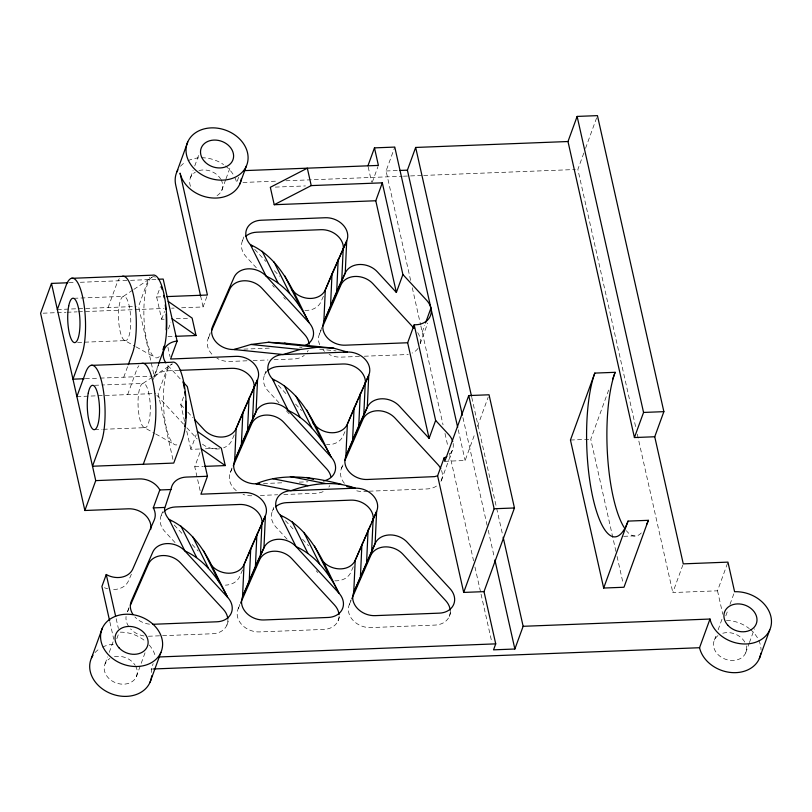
<?xml version="1.0" encoding="UTF-8"?>
<svg xmlns="http://www.w3.org/2000/svg" width="812" height="812" viewBox="0 0 812 812"><rect width="100%" height="100%" fill="white"/><g stroke="black" fill="none" stroke-linecap="round" stroke-linejoin="round"><path stroke-width="0.61" stroke-dasharray="4.06 3.04" d="M108.118 307.545L116.816 283.642A42.275 11.591 87.8 0 1 119.334 278.638M190.556 177.463L193.063 170.571M194.738 165.973L198.92 154.483M123.749 377.194L127.89 365.816M164.105 319.207L161.659 319.299L156.655 296.989L160.329 286.9M127.657 394.612L136.355 370.708A42.275 11.591 87.8 0 1 138.872 365.704M161.659 319.299L164.521 311.453M168.429 328.87L170.875 322.141M158.35 364.629L154.209 376.017L138.578 306.357L147.276 282.454A42.275 11.591 87.8 0 1 149.794 277.46M221.818 190.302L225.584 179.959M226.01 178.813L230.608 166.166M153.336 379.387L158.776 364.446M238.626 177.27L236.657 182.7A31.698 25.314 20 0 0 234.658 177.067M181.665 307.789L203.081 306.956L207.425 295.01M184.598 421.479L180.792 404.508L183.644 396.672M242.483 240.758L244.463 235.328M211.851 354.144A19.285 15.398 20 0 1 208.288 338.259L210.267 332.829M105.083 663.83L107.59 656.938M109.265 652.341L113.863 639.694M161.202 515.539L163.293 509.784M116.837 638.699L119.202 632.172M128.976 607.599L126.997 613.03L128.946 608.584M199.387 449.016L190.85 449.351L196.159 434.785M200.117 490.61L194.758 466.768L200.067 452.193M136.355 676.67L145.551 651.386M151.682 672.478A31.698 25.314 20 0 0 151.184 669.068L153.163 663.627M264.539 375.063L266.113 370.719M236.262 490.651A19.285 15.398 20 0 1 230.334 472.564L232.313 467.123M372.282 182.223L377.996 166.541M319.684 344.724A19.285 15.398 20 0 1 319.481 333.935L321.856 327.409M410.639 280.414L386.076 170.987L394.774 147.084M226.863 625.179L228.842 619.739M272.396 511.205L273.979 506.861M339.081 616.491A19.285 15.398 20 0 1 323.795 629.422L259.596 631.919A19.285 15.398 20 0 1 238.19 608.706L239.773 604.361M344.4 483.333A19.285 15.398 20 0 1 341.527 468.23L343.111 463.885M422.22 332.057L424.706 325.226M420.19 343.77L427.711 323.085M338.056 620.845L340.431 614.329M450.295 611.253A19.285 15.398 20 0 1 434.988 625.088L370.79 627.585A19.285 15.398 20 0 1 349.393 604.382L350.977 600.027M441.393 480.369L452.274 450.498M444.814 461.307L465.124 460.516L474.949 433.517M477.517 426.473L488.195 397.129M583.818 153.052L577.86 169.414L635.897 427.995M585.523 148.373L597.439 115.629M449.259 616.521L451.239 611.091M615.953 551.48L590.76 439.241L609.142 388.745M727.532 563.274L717.514 590.811L672.823 592.547L682.851 565.01M714.377 640.12L716.468 634.375M718.143 629.787L722.731 617.171M725.827 615.821L727.907 610.086M729.998 604.351L734.596 591.725M745.649 652.949L748.989 643.774M749.405 642.627L754.419 628.853M208.288 338.259L210.237 333.813M131.382 574.246L128.469 580.925A19.285 15.398 20 0 1 112.026 589.471M234.232 434.887L231.806 440.449A19.285 15.398 20 0 1 223.655 447.808M230.334 472.564L232.283 468.118M323.389 296.258L320.953 301.82A19.285 15.398 20 0 1 304.51 310.367M319.481 333.935L321.917 328.373M242.585 569.922L239.662 576.591A19.285 15.398 20 0 1 225.401 585.158M238.19 608.706L240.139 604.26M344.948 431.669L342.999 436.115A19.285 15.398 20 0 1 326.556 444.661M341.527 468.23L342.989 464.9M353.291 566.705L350.865 572.267A19.285 15.398 20 0 1 334.412 580.813M349.393 604.382L351.342 599.936M132.813 290.077L123.363 296.36L73.821 298.288M133.868 289.377L152.768 276.821A40.61 11.135 87.8 0 1 155.691 277.379M152.351 377.144L142.902 383.426L102.028 385.01M153.407 376.443L172.306 363.888A40.61 11.135 87.8 0 0 163.882 411.024A40.61 11.135 87.8 0 0 178.833 443.636M386.076 170.987L397.362 170.55M242.971 182.456L278.354 181.076M285.936 180.782L402.204 176.255M403.462 176.204L422.423 175.463M423.681 175.422L575.332 169.515M275.339 187.105L305.434 185.928M69.05 282.718L75.323 282.474M80.347 282.282L129.291 280.373M130.549 280.323L156.909 279.298M156.655 296.989L162.847 296.745M57.337 309.524L136.142 306.459M43.117 313.188L65.792 312.305M67.051 312.255L77.13 311.859M78.388 311.818L133.807 309.656M135.066 309.605L164.034 308.479M171.596 308.184L174.113 308.083M176.285 318.73L188.475 318.253M168.013 336.615L174.103 336.381M77.597 342.461L125.901 340.573M243.915 349.13L269.838 348.125M246.97 360.792L229.684 361.472A19.285 15.398 20 0 1 216.936 358.214M253.141 360.558L267.96 359.98M274.131 359.736L293.883 358.965A19.285 15.398 20 0 0 304.246 355.392M359.401 356.417L340.878 357.138A19.285 15.398 20 0 1 329.114 354.428M364.344 356.224L405.087 354.641A19.285 15.398 20 0 0 408.243 354.276M178.721 370.384L167.607 370.82A19.285 15.398 20 0 0 153.732 378.585M85.351 378.697L98.973 378.159M100.211 378.118L151.773 376.108M94.598 385.304L100.789 385.061M76.876 396.591L155.681 393.515M94.669 429.619L102.099 429.325M103.337 429.284L145.439 427.64M205.477 448.782L217.657 448.305M570.45 440.033L590.76 439.241M194.758 466.768L203.294 466.433M263.494 483.526L284.484 482.714M299.293 482.135L307.941 481.8M260.378 495.432L277.663 494.762M283.835 494.518L315.929 493.27A19.285 15.398 20 0 0 323.876 491.26M367.866 491.25L362.934 491.443A19.285 15.398 20 0 1 354.235 490.072M369.105 491.199L427.132 488.946A19.285 15.398 20 0 0 437.495 485.363M623.728 536.316L636.872 535.798M148.393 636.243L212.592 633.746A19.285 15.398 20 0 0 227.898 619.901M151.184 669.068L153.712 668.966M299.496 347.15L302.013 347.404M319.644 349.211L336.016 350.885M124.297 340.269A22.188 6.08 87.8 0 0 130.103 311.077A22.188 6.08 87.8 0 0 119.486 304.053A22.188 6.08 87.8 0 0 124.297 340.269L135.086 346.308M136.162 346.917L154.493 357.178M143.846 427.335A22.188 6.08 87.8 0 0 149.641 398.144A22.188 6.08 87.8 0 0 139.025 391.12A22.188 6.08 87.8 0 0 143.846 427.335L154.625 433.375M155.701 433.973L174.032 444.245M254.684 249.335L265.808 261.403M274.375 270.69L279.511 276.263M256.328 267.787L246.056 256.653A19.285 15.398 20 0 1 243.833 238.423M272.588 285.428L274.304 287.286M283.713 297.496L285.428 299.354M278.333 385.375L287.57 395.393M295.568 404.061L301.556 410.567M279.023 402.793L268.102 390.948A19.285 15.398 20 0 1 267.057 371.317M286.433 410.831L289.498 414.161M167.779 365.4L182.061 380.879M180.792 404.508L184.365 408.395M187.785 412.11L192.921 417.672M285.448 520.715L293.152 529.069M302.572 539.28L308.56 545.776M156.909 395.282L183.441 424.057M186.861 427.772L197.133 438.916M287.093 539.168L275.958 527.1A19.285 15.398 20 0 1 273.735 508.87M316.193 570.734L317.908 572.582M174.255 525.039L182.812 534.326M192.231 544.537L198.219 551.033M175.037 542.568L164.765 531.424A19.285 15.398 20 0 1 163.719 511.793M717.514 590.811L722.771 614.248M637.288 434.187L672.823 592.547M617.059 556.413L623.149 583.554M471.762 397.393L502.313 533.504M462.941 417.632L487.098 525.283M488.215 530.226L494.325 557.448M458.232 429.802L465.124 460.516M412.293 287.793L420.565 324.678M420.839 325.906L443.037 424.798M444.986 433.456L448.031 447.057M449.422 453.238L473.569 560.818M474.949 566.999L480.785 592.963M481.059 594.201L491.879 642.424M368.201 166.978L371.612 182.172M200.594 295.883L203.081 306.956M167.942 347.282L170.053 356.681M186.77 431.172L190.85 449.351M172.926 459.409L158.117 393.424L166.815 369.521A42.275 11.591 87.8 0 1 169.332 364.517M116.177 618.683L118.379 628.498M109.894 622.043L113.751 639.227M746.258 645.905A16.91 13.499 20 0 1 725.289 659.182A16.91 13.499 20 0 1 718.133 635.481M722.792 633.238A16.91 13.499 20 0 1 744.898 642.312M135.604 666.033A16.91 13.499 20 0 1 129.209 683.125A16.91 13.499 20 0 1 107.316 676.711A16.91 13.499 20 0 1 109.884 658.502M114.472 656.715A16.91 13.499 20 0 1 135.096 665.18M726.435 620.398A31.698 25.314 20 0 1 749.273 628.589M750.176 629.32A31.698 25.314 20 0 1 761.037 649.904M95.024 652.615A31.698 25.314 20 0 1 100.404 648.22M102.525 647.083A31.698 25.314 20 0 1 114.857 644.129M180.497 166.257A31.698 25.314 20 0 1 185.877 161.852M187.998 160.715A31.698 25.314 20 0 1 200.331 157.761M201.457 157.741A31.698 25.314 20 0 1 223.584 164.572M225.452 165.942A31.698 25.314 20 0 1 234.1 175.981M221.077 179.665A16.91 13.499 20 0 1 214.368 196.869M190.485 186.334A16.91 13.499 20 0 1 195.357 172.134M198.96 170.591A16.91 13.499 20 0 1 220.57 178.813M120.338 632.152A31.698 25.314 20 0 1 146.099 641.835M149.256 645.032A31.698 25.314 20 0 1 155.528 657.111M641.307 532.936A89.827 24.624 87.8 0 1 626.377 530.703M159.294 356.58A40.61 11.135 87.8 0 1 144.495 325.693A40.61 11.135 87.8 0 1 151.824 277.247M453.147 443.372A19.285 15.398 20 0 1 449.087 454.882M308.154 350.398A19.285 15.398 20 0 1 307.312 351.992M418.007 348.409A19.285 15.398 20 0 1 412.131 353.058M417.713 332.636A19.285 15.398 20 0 1 420.149 343.506M324.577 351.322A19.285 15.398 20 0 1 323.054 349.82M219.666 448.823A19.285 15.398 20 0 1 202.066 443.89M441.555 470.493A19.285 15.398 20 0 1 440.053 482.714M329.814 485.505A19.285 15.398 20 0 1 328.86 487.048M251.73 495.767A19.285 15.398 20 0 1 243.032 494.406M144.028 635.979A19.285 15.398 20 0 1 130.559 628.924M128.631 626.468A19.285 15.398 20 0 1 126.053 616.491M149.479 624.174A19.285 15.398 20 0 1 134.914 616.968M107.651 588.781A19.285 15.398 20 0 1 104.454 587.726"/><path stroke-width="1.22" d="M371.744 522.512L376.616 511.398L355.209 560.31L353.738 592.425L375.144 543.512A19.285 15.398 20 0 1 407.238 542.264L450.041 588.68A19.285 15.398 20 0 1 439.343 613.141L375.144 615.638A19.285 15.398 20 0 1 353.738 592.425L375.144 543.512L376.616 511.398A19.285 15.398 20 0 0 355.209 488.185L291.011 490.681L256.084 483.82A19.285 15.398 20 0 1 234.688 460.607L241.387 444.529L242.859 412.415L257.556 379.58A19.285 15.398 20 0 0 236.16 356.366L170.581 359.026L177.107 341.101L163.182 279.054L158.157 279.247M241.387 444.529L247.558 430.177L249.03 398.063M247.558 430.177L252.613 418.88L254.085 386.766M346.785 486.53L355.209 488.185C334.463 480.379 311.453 483.363 291.011 490.681A19.285 15.398 20 0 0 280.313 515.143C311.859 529.363 324.069 564.482 338.848 593.004A19.285 15.398 20 0 1 328.139 617.465L263.941 619.962A19.285 15.398 20 0 1 242.544 596.759L249.254 580.671L250.725 548.567L265.412 515.721A19.285 15.398 20 0 0 244.016 492.519L200.919 494.193L207.446 476.268L187.318 386.583L182.893 381.792M249.254 580.671L255.425 566.319L256.886 534.205M255.425 566.319L260.479 555.022L261.941 522.908M311.229 185.593L307.322 168.185L270.325 187.298L274.233 204.715L311.229 185.593L382.31 182.832L402.894 274.527L426.655 300.298A19.285 15.398 20 0 1 415.957 324.759L414.181 324.83L407.654 342.755L345.232 345.191A19.285 15.398 20 0 1 323.836 321.978L330.545 305.901L332.007 273.786L346.704 240.951A19.285 15.398 20 0 0 325.307 217.738L261.109 220.235A19.285 15.398 20 0 0 250.4 244.696L266.133 276.141L308.936 322.557A19.285 15.398 20 0 1 305.282 345.435M330.545 305.901L336.706 291.549L338.178 259.434M336.706 291.549L341.761 280.252L343.232 248.137M446.793 456.577A19.285 15.398 20 0 1 444.134 457.856L437.607 475.781L434.643 476.624L367.278 479.486A19.285 15.398 20 0 1 345.882 456.283L352.591 440.205L354.062 408.091L368.749 375.245A19.285 15.398 20 0 0 347.353 352.043L333.702 348.186L284.586 343.161L268.315 342.288L250.918 344.471L234.039 349.515A19.285 15.398 20 0 1 212.632 326.302L234.039 277.389A19.285 15.398 20 0 1 266.133 276.141C285.986 285.134 299.537 303.485 308.936 322.557C294.157 294.035 281.947 258.916 250.4 244.696L252.116 246.554M352.591 440.205L358.762 425.843L360.223 393.729M358.762 425.843L363.817 414.546L365.278 382.432M360.447 576.347L361.919 544.233M366.618 561.995L368.09 529.881M371.673 550.698L373.144 518.584M207.446 476.268L186.344 477.08A19.285 15.398 20 0 0 171.271 488.215L164.511 508.85A19.285 15.398 20 0 0 169.119 519.467L184.852 550.912L227.644 597.338A19.285 15.398 20 0 1 216.946 621.789L152.747 624.296M67.792 282.769L51.481 283.408L40.6 313.28L84.864 510.494L128.469 508.799A19.285 15.398 20 0 1 148.231 518.574L149.672 521.213A19.285 15.398 20 0 1 150.667 529.444M57.337 309.524L66.036 285.621A42.275 11.591 87.8 0 1 82.56 296.542A42.275 11.591 87.8 0 1 81.667 355.27L72.968 379.174L84.113 378.737M76.876 396.591L85.575 372.678A42.275 11.591 87.8 0 1 102.099 383.599A42.275 11.591 87.8 0 1 101.216 442.337L92.507 466.24L173.748 463.073L182.456 439.17A42.275 11.591 87.8 0 0 185.065 390.267A42.275 11.591 87.8 0 0 172.215 362.233L90.974 365.4M176.874 171.85L187.745 141.968M128.306 364.679L132.447 353.291A42.275 11.591 87.8 0 0 135.056 304.388A42.275 11.591 87.8 0 0 122.206 276.354M84.864 510.494L95.735 480.613L51.481 283.408M158.766 363.492L162.907 352.103A42.275 11.591 87.8 0 0 165.526 303.201A42.275 11.591 87.8 0 0 152.676 275.166L71.436 278.333M239.855 183.969L246.381 166.034A31.698 25.314 20 0 0 211.201 127.88A31.698 25.314 20 0 0 193.611 168.094A31.698 25.314 20 0 0 246.381 166.034M143.288 464.261L151.986 440.358A42.275 11.591 87.8 0 0 154.595 391.455A42.275 11.591 87.8 0 0 141.755 363.421M95.735 480.613L139.349 478.918A19.285 15.398 20 0 1 159.101 488.692L159.802 489.971L153.275 507.896L154.016 509.266A19.285 15.398 20 0 1 154.219 520.056L132.813 568.968A19.285 15.398 20 0 1 108.808 575.769L106.26 574.51L101.916 586.467L109.62 620.815M91.401 658.217L102.282 628.336M150.027 682.283L160.908 652.401A31.698 25.314 20 0 0 125.728 614.248A31.698 25.314 20 0 0 108.138 654.452A31.698 25.314 20 0 0 160.908 652.401M367.937 165.8L374.464 147.875L394.774 147.084L457.674 427.345M402.894 274.527L396.368 292.452L375.783 200.757L382.31 182.832M462.383 415.155L407.401 170.165L415.663 147.449L567.994 141.521L577.129 116.42L597.439 115.629L663.871 411.654L654.736 436.754L683.268 563.863L727.948 562.127L734.596 591.725A31.698 25.314 20 0 1 770.923 616.663A31.698 25.314 20 0 1 746.319 643.967A31.698 25.314 20 0 1 709.992 619.038L523.141 626.306L514.869 649.011L493.544 649.844L495.726 643.865L484.003 591.633L514.453 507.967L489.047 394.784L468.737 395.576L444.814 461.307L444.134 457.856M425.539 322.953L430.928 308.154M363.817 414.546L367.288 407.36A19.285 15.398 20 0 1 399.382 406.112L429.112 438.358L435.638 420.433L414.181 324.83M484.003 591.633L463.693 592.425L494.143 508.759L468.737 395.576M594.81 373.094L570.45 440.033L603.671 588.04L623.981 587.249L648.341 520.319L628.031 521.111A89.827 24.624 87.8 0 1 592.933 497.898A89.827 24.624 87.8 0 1 594.81 373.094L615.12 372.312A89.827 24.624 87.8 0 0 624.022 527.303M612.563 379.356L615.12 372.312M654.736 436.754L634.426 437.546L643.561 412.445L577.129 116.42M603.671 588.04L628.031 521.111M153.712 668.966L699.548 647.722L709.992 619.038M759.332 658.562L769.766 629.879M242.859 412.415L236.15 428.492L234.688 460.607L256.084 411.694L257.556 379.58L249.152 398.773M332.007 273.786L325.307 289.864L323.836 321.978L345.232 273.065L346.704 240.951L325.307 289.864A19.285 15.398 20 0 1 293.203 291.112L291.488 289.255M250.725 548.567L244.016 564.644L242.544 596.759L263.951 547.836L265.412 515.721L244.016 564.644A19.285 15.398 20 0 1 211.912 565.893C202.513 546.821 188.963 528.47 169.119 519.467L170.825 521.324M354.062 408.091L347.353 424.168L345.882 456.283L367.288 407.36L368.749 375.245L360.355 394.449M211.688 330.474L229.684 289.346A19.285 15.398 20 0 1 261.789 288.098L304.581 334.514A19.285 15.398 20 0 1 309.139 344.207M130.407 605.255L148.403 564.117A19.285 15.398 20 0 1 180.497 562.868L223.3 609.284A19.285 15.398 20 0 1 227.847 618.988M248.695 399.829L236.15 428.492A19.285 15.398 20 0 1 204.056 429.741L194.636 419.53M233.257 465.895L251.74 423.641A19.285 15.398 20 0 1 283.835 422.392L326.637 468.808A19.285 15.398 20 0 1 330.9 476.664M322.892 326.15L340.888 285.012A19.285 15.398 20 0 1 372.982 283.764L414.069 328.322M240.626 603.143L259.596 559.793A19.285 15.398 20 0 1 291.701 558.544L334.493 604.96A19.285 15.398 20 0 1 339.051 614.654M357.564 400.823L347.353 424.168A19.285 15.398 20 0 1 315.249 425.417L312.681 422.636M358.051 399.707L359.889 395.495M344.938 460.455L362.934 419.317A19.285 15.398 20 0 1 395.028 418.068L437.83 464.484A19.285 15.398 20 0 1 440.774 468.686M370.779 524.735L355.209 560.31A19.285 15.398 20 0 1 323.115 561.559M351.819 598.82L370.79 555.459A19.285 15.398 20 0 1 402.894 554.21L445.686 600.626A19.285 15.398 20 0 1 450.244 610.33M252.613 418.88L256.084 411.694A19.285 15.398 20 0 1 288.189 410.446C308.032 419.439 321.582 437.79 330.981 456.862A19.285 15.398 20 0 1 323.45 480.948M341.761 280.252L345.232 273.065A19.285 15.398 20 0 1 377.336 271.817L396.368 292.452M260.479 555.022L263.951 547.836A19.285 15.398 20 0 1 296.045 546.588C315.898 555.581 329.449 573.932 338.848 593.004L296.045 546.588L280.313 515.143L282.028 517M333.702 348.186L317.431 347.313L300.034 349.495L283.155 354.539L234.039 349.515L236.505 349.424M341.568 484.338C313.655 477.304 283.591 472.29 256.084 483.82L259.789 483.678M177.107 341.101L175.321 341.304A19.285 15.398 20 0 0 165.851 362.944M243.519 170.652L378.402 165.415L374.464 147.875M399.869 170.449L407.401 170.165M274.233 204.715L375.783 200.757M166.561 296.603L207.425 295.01L180.071 173.118A31.698 25.314 20 0 0 211.699 197.925A31.698 25.314 20 0 0 241.357 178.65M175.321 336.33L196.037 335.529L192.129 318.111L168.185 301.374M179.949 370.343L231.806 368.323A19.285 15.398 20 0 1 254.146 388.075M643.561 412.445L663.871 411.654M204.512 466.382L225.228 465.58L221.321 448.163L197.377 431.426M159.802 489.971L171.159 489.524M153.275 507.896L164.633 507.449M494.143 508.759L514.453 507.967M159.325 656.959L495.726 643.865M268.315 342.288L317.431 347.313M343.577 351.657L347.353 352.043L283.155 354.539A19.285 15.398 20 0 0 272.456 379.001L288.189 410.446L330.981 456.862C316.213 428.34 303.992 393.221 272.456 379.001L274.131 380.818M250.918 344.471L300.034 349.495M290.361 476.593L325.287 483.455M272.964 478.775L307.9 485.647M284.586 343.161L286.859 343.811M306.632 477.466L313.462 479.395M211.912 565.893L227.644 597.338C218.245 578.266 204.705 559.915 184.852 550.912A19.285 15.398 20 0 0 152.747 552.16L131.351 601.083A19.285 15.398 20 0 0 132.985 614.511M172.093 318.781L196.037 335.529M201.285 448.833L225.228 465.58M435.638 420.433L448.711 434.603A19.285 15.398 20 0 1 452.731 441.525M284.647 275.633L300.379 307.078M273.979 261.931L289.711 293.376M262.195 251.284L277.937 282.728M306.692 409.928L322.425 441.373M296.025 396.236L311.757 427.67M284.251 385.588L299.983 417.033M314.548 546.08L330.281 577.525M303.891 532.378L319.623 563.822M292.107 521.73L307.839 553.175M203.355 550.404L219.088 581.849M192.688 536.702L208.42 568.146M180.914 526.064L196.646 557.509M567.994 141.521L634.426 437.546M415.663 147.449L471.488 396.154M503.146 537.219L523.141 626.306M494.884 559.925L514.869 649.011M407.654 342.755L429.112 438.358M463.693 592.425L437.607 475.781M200.594 295.883L175.727 185.065A31.698 25.314 20 0 1 177.869 169.881M106.26 574.51L115.629 616.227M760.834 653.254A31.698 25.314 20 0 1 731.176 672.529A31.698 25.314 20 0 1 699.548 647.722M151.661 675.868A31.698 25.314 20 0 1 112.503 694.199A31.698 25.314 20 0 1 92.974 655.284M648.341 520.319A89.827 24.624 87.8 0 1 646.849 524.065M161.223 286.433A40.61 11.135 87.8 0 1 162.238 289.579M163.689 295.416A40.61 11.135 87.8 0 1 164.146 297.7M165.252 304.865A40.61 11.135 87.8 0 1 165.749 309.453M166.084 314.122A40.61 11.135 87.8 0 1 166.145 329.845M163.943 346.237A40.61 11.135 87.8 0 1 162.958 349.718M183.238 382.482A40.61 11.135 87.8 0 1 184.304 388.359M184.791 391.932A40.61 11.135 87.8 0 1 185.177 395.353M185.633 401.189A40.61 11.135 87.8 0 1 185.603 418.17M185.197 423.022A40.61 11.135 87.8 0 1 184.771 426.473M343.395 247.63A19.285 15.398 20 0 0 320.953 229.694L256.754 232.191A19.285 15.398 20 0 0 245.681 236.373M365.349 383.751A19.285 15.398 20 0 0 342.999 363.989L278.8 366.496A19.285 15.398 20 0 0 267.727 370.668M262.103 522.4A19.285 15.398 20 0 0 239.662 504.465L175.463 506.962A19.285 15.398 20 0 0 164.389 511.144M373.063 520.786A19.285 15.398 20 0 0 350.865 500.141L286.666 502.638A19.285 15.398 20 0 0 275.583 506.82M119.08 647.885A16.91 13.499 20 0 0 147.226 646.788A16.91 13.499 20 0 0 128.469 626.438A16.91 13.499 20 0 0 119.08 647.885M204.553 161.517A16.91 13.499 20 0 0 232.699 160.421A16.91 13.499 20 0 0 213.942 140.07A16.91 13.499 20 0 0 204.553 161.517M727.948 625.362A16.91 13.499 20 0 0 756.094 624.266A16.91 13.499 20 0 0 737.326 603.915A16.91 13.499 20 0 0 727.948 625.362M68.705 306.033A22.188 6.08 87.8 0 0 73.527 342.248A22.188 6.08 87.8 0 0 79.332 313.056A22.188 6.08 87.8 0 0 68.705 306.033M88.254 393.099A22.188 6.08 87.8 0 0 93.065 429.315A22.188 6.08 87.8 0 0 98.871 400.113A22.188 6.08 87.8 0 0 88.254 393.099"/></g></svg>
